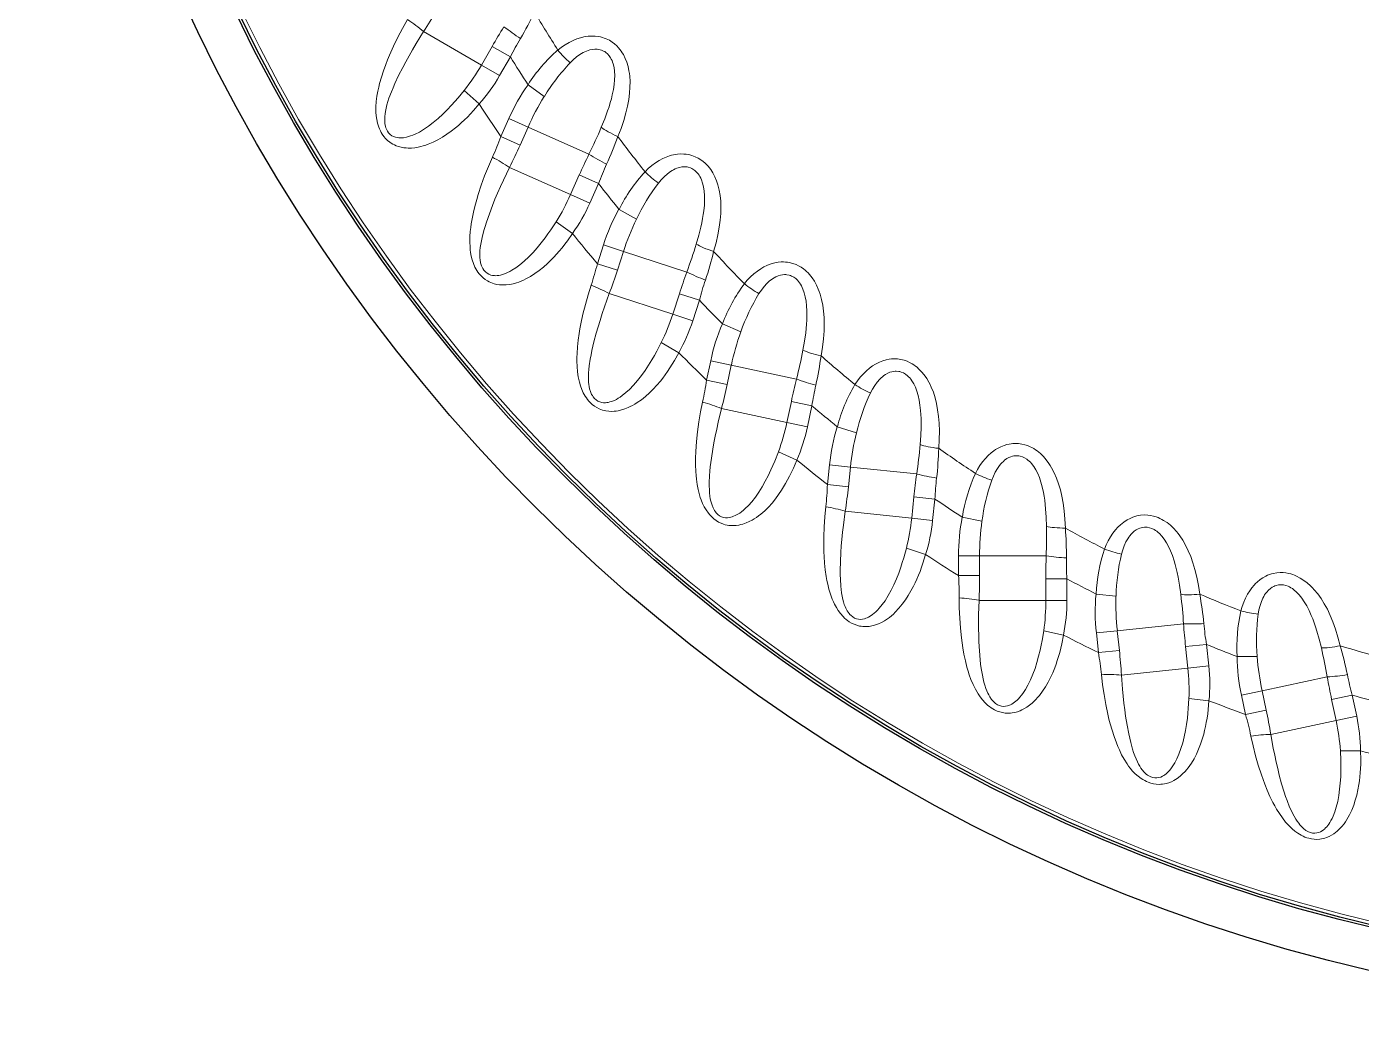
# Model space of a CAD drawing. Extents: x 0 to 297, y 0 to 535.
# Drawn here: x 124.38 to 150.37, y 467.23 to 486.48 of the extents above; entities that cross this region are included whole.
import ezdxf

# ---------------------------------------------------------------- set-up
doc = ezdxf.new("R2010")
doc.units = 0

msp = doc.modelspace()

# ---------------------------------------------------------------- linework, layer by layer
at = {"color": 7, "lineweight": 13, "ltscale": 0.032486}
for p, q in [((132.106, 486.387), (133.232, 485.737)), ((135.721, 481.287), (136.957, 480.885))]:
    msp.add_line(p, q, dxfattribs=at)
at = {"color": 7, "lineweight": 13, "ltscale": 0.010461}
for p, q in [((133.441, 486.1), (133.232, 485.737)), ((133.796, 485.895), (133.587, 485.532)), ((135.137, 483.596), (134.967, 483.213)), ((135.512, 483.429), (135.342, 483.047)), ((137.476, 481.156), (137.347, 480.758)), ((141.654, 477.33), (141.61, 476.913)), ((144.222, 475.732), (144.222, 475.314)), ((144.632, 475.732), (144.632, 475.314)), ((146.943, 474.412), (146.987, 473.996)), ((147.351, 474.455), (147.395, 474.039))]:
    msp.add_line(p, q, dxfattribs=at)
at = {"color": 7, "lineweight": 13, "ltscale": 0.01025}
for p, q in [((133.796, 485.895), (133.441, 486.1)), ((133.587, 485.532), (133.232, 485.737)), ((133.767, 484.696), (134.141, 484.529))]:
    msp.add_line(p, q, dxfattribs=at)
at = {"color": 7, "lineweight": 13, "ltscale": 0.009814}
for p, q in [((133.191, 484.98), (132.899, 485.243)), ((135.006, 482.456), (134.688, 482.687)), ((137.075, 480.136), (136.735, 480.332)), ((139.375, 478.045), (139.016, 478.205)), ((141.881, 476.205), (141.507, 476.327)), ((144.565, 474.638), (144.181, 474.72)), ((147.399, 473.36), (147.009, 473.401))]:
    msp.add_line(p, q, dxfattribs=at)
at = {"color": 7, "lineweight": 13, "ltscale": 0.009748}
for p, q in [((134.14, 485.354), (134.456, 485.126)), ((135.911, 482.927), (136.249, 482.733)), ((137.925, 480.699), (138.282, 480.542)), ((140.162, 478.694), (140.533, 478.574)), ((142.596, 476.933), (142.977, 476.853)), ((145.2, 475.436), (145.588, 475.397)), ((147.947, 474.22), (148.337, 474.221))]:
    msp.add_line(p, q, dxfattribs=at)
at = {"color": 7, "lineweight": 13, "ltscale": 0.009608}
for p, q in [((133.611, 484.345), (133.767, 484.696)), ((135.49, 481.868), (135.608, 482.234)), ((137.617, 479.602), (137.697, 479.978)), ((138.018, 479.517), (138.098, 479.893)), ((139.97, 477.57), (140.01, 477.952)), ((140.378, 477.527), (140.418, 477.91)), ((142.523, 475.796), (142.523, 476.18)), ((142.933, 475.796), (142.933, 476.18)), ((145.654, 474.34), (145.614, 474.723))]:
    msp.add_line(p, q, dxfattribs=at)
at = {"color": 7, "lineweight": 13, "ltscale": 0.009607}
for p, q in [((133.985, 484.178), (134.141, 484.529)), ((135.88, 481.742), (135.998, 482.107)), ((145.247, 474.298), (145.206, 474.68)), ((148.513, 473.178), (148.433, 473.553)), ((148.112, 473.092), (148.032, 473.468))]:
    msp.add_line(p, q, dxfattribs=at)
at = {"color": 7, "lineweight": 13, "ltscale": 0.032425}
for p, q in [((134.141, 484.529), (135.326, 484.002)), ((135.998, 482.107), (137.232, 481.706)), ((140.418, 477.91), (141.708, 477.774)), ((142.933, 476.18), (144.23, 476.18)), ((145.614, 474.723), (146.904, 474.858)), ((148.433, 473.553), (149.702, 473.823))]:
    msp.add_line(p, q, dxfattribs=at)
at = {"color": 7, "lineweight": 13, "ltscale": 0.010249}
for p, q in [((133.611, 484.345), (133.985, 484.178)), ((135.512, 483.429), (135.137, 483.596)), ((135.342, 483.047), (134.967, 483.213)), ((135.608, 482.234), (135.998, 482.107)), ((135.49, 481.868), (135.88, 481.742)), ((137.476, 481.156), (137.087, 481.283)), ((137.347, 480.758), (136.957, 480.885)), ((137.697, 479.978), (138.098, 479.893)), ((137.617, 479.602), (138.018, 479.517)), ((139.668, 479.101), (139.267, 479.187)), ((139.581, 478.692), (139.18, 478.777)), ((140.01, 477.952), (140.418, 477.91)), ((139.97, 477.57), (140.378, 477.527)), ((142.062, 477.287), (141.654, 477.33)), ((142.018, 476.871), (141.61, 476.913)), ((142.523, 476.18), (142.933, 476.18)), ((142.523, 475.796), (142.933, 475.796)), ((144.632, 475.732), (144.222, 475.732)), ((144.632, 475.314), (144.222, 475.314)), ((145.206, 474.68), (145.614, 474.723)), ((145.247, 474.298), (145.654, 474.34)), ((147.351, 474.455), (146.943, 474.412)), ((147.395, 474.039), (146.987, 473.996)), ((148.032, 473.468), (148.433, 473.553)), ((150.189, 473.469), (149.788, 473.384)), ((148.112, 473.092), (148.513, 473.178)), ((150.276, 473.06), (149.875, 472.975))]:
    msp.add_line(p, q, dxfattribs=at)
at = {"color": 7, "lineweight": 13, "ltscale": 0.032487}
for p, q in [((133.78, 483.742), (134.967, 483.213)), ((137.909, 479.047), (139.18, 478.777)), ((140.318, 477.049), (141.61, 476.913)), ((142.923, 475.314), (144.222, 475.314)), ((145.695, 473.86), (146.987, 473.996)), ((148.604, 472.704), (149.875, 472.975))]:
    msp.add_line(p, q, dxfattribs=at)
at = {"color": 7, "lineweight": 13, "ltscale": 0.010462}
for p, q in [((137.087, 481.283), (136.957, 480.885)), ((139.267, 479.187), (139.18, 478.777)), ((139.668, 479.101), (139.581, 478.692)), ((142.062, 477.287), (142.018, 476.871)), ((149.788, 473.384), (149.875, 472.975)), ((150.189, 473.469), (150.276, 473.06))]:
    msp.add_line(p, q, dxfattribs=at)
at = {"color": 7, "lineweight": 13, "ltscale": 0.032426}
msp.add_line((138.098, 479.893), (139.367, 479.623), dxfattribs=at)
at = {"color": 7, "lineweight": 13, "ltscale": 0.009813}
msp.add_line((150.351, 472.385), (149.958, 472.385), dxfattribs=at)
at = {"color": 7, "lineweight": 13}
for points in [[(131.795, 486.622), (131.698, 486.45), (131.607, 486.277), (131.522, 486.102), (131.443, 485.926), (131.406, 485.836), (131.37, 485.746), (131.326, 485.625), (131.286, 485.502), (131.25, 485.376), (131.232, 485.303), (131.215, 485.229), (131.198, 485.129), (131.185, 485.027), (131.178, 484.924), (131.177, 484.871), (131.179, 484.818), (131.184, 484.746), (131.194, 484.674), (131.21, 484.603), (131.233, 484.53), (131.247, 484.493), (131.264, 484.457), (131.281, 484.423), (131.301, 484.391), (131.332, 484.346), (131.367, 484.305), (131.406, 484.267), (131.448, 484.234), (131.477, 484.214), (131.507, 484.196), (131.537, 484.18), (131.569, 484.166), (131.62, 484.148), (131.672, 484.135), (131.724, 484.126), (131.764, 484.122), (131.803, 484.12), (131.87, 484.121), (131.937, 484.128), (132.003, 484.139), (132.05, 484.15), (132.096, 484.162), (132.147, 484.178), (132.197, 484.196), (132.291, 484.236), (132.383, 484.282), (132.472, 484.334), (132.559, 484.39), (132.644, 484.45), (132.726, 484.514), (132.783, 484.562), (132.84, 484.612), (132.9, 484.668), (132.959, 484.725), (133.019, 484.787), (133.078, 484.85), (133.191, 484.98)], [(132.106, 486.387), (131.962, 486.154), (131.891, 486.034), (131.822, 485.914), (131.759, 485.801), (131.699, 485.688), (131.62, 485.532), (131.546, 485.375), (131.512, 485.296), (131.479, 485.217), (131.432, 485.09), (131.411, 485.026), (131.393, 484.963), (131.377, 484.899), (131.363, 484.835), (131.356, 484.786), (131.35, 484.738), (131.348, 484.696), (131.348, 484.656), (131.352, 484.597), (131.363, 484.54), (131.371, 484.512), (131.381, 484.486), (131.401, 484.448), (131.425, 484.414), (131.454, 484.385), (131.487, 484.361), (131.521, 484.343), (131.557, 484.331), (131.595, 484.323), (131.622, 484.32), (131.648, 484.318), (131.681, 484.319), (131.714, 484.322), (131.773, 484.333), (131.813, 484.344), (131.853, 484.356), (131.897, 484.373), (131.941, 484.392), (132.023, 484.433), (132.104, 484.481), (132.201, 484.546), (132.295, 484.618), (132.387, 484.695), (132.478, 484.778), (132.566, 484.864), (132.652, 484.954), (132.715, 485.024), (132.777, 485.096), (132.899, 485.243)], [(134.721, 486.029), (134.79, 486.082), (134.864, 486.133), (134.941, 486.178), (135.018, 486.217), (135.092, 486.247), (135.16, 486.269), (135.224, 486.285), (135.268, 486.293), (135.309, 486.298), (135.383, 486.302), (135.45, 486.3), (135.509, 486.292), (135.551, 486.284), (135.589, 486.274), (135.625, 486.262), (135.66, 486.249), (135.723, 486.218), (135.78, 486.182), (135.825, 486.148), (135.866, 486.11), (135.904, 486.071), (135.929, 486.04), (135.953, 486.009), (135.975, 485.975), (135.996, 485.939), (136.033, 485.867), (136.063, 485.791), (136.087, 485.71), (136.105, 485.625), (136.113, 485.575), (136.12, 485.523), (136.126, 485.416), (136.125, 485.304), (136.117, 485.187), (136.101, 485.065), (136.077, 484.938), (136.046, 484.805), (136.003, 484.658), (135.95, 484.504), (135.888, 484.345)], [(134.958, 485.781), (135.019, 485.839), (135.084, 485.894), (135.15, 485.942), (135.212, 485.979), (135.246, 485.996), (135.277, 486.009), (135.312, 486.022), (135.344, 486.032), (135.396, 486.042), (135.442, 486.047), (135.483, 486.046), (135.519, 486.041), (135.544, 486.035), (135.567, 486.028), (135.61, 486.01), (135.632, 485.998), (135.652, 485.984), (135.688, 485.952), (135.719, 485.917), (135.746, 485.878), (135.761, 485.851), (135.775, 485.822), (135.787, 485.791), (135.798, 485.758), (135.814, 485.69), (135.824, 485.615), (135.828, 485.534), (135.825, 485.448), (135.816, 485.357), (135.801, 485.259), (135.78, 485.154), (135.762, 485.081), (135.741, 485.005), (135.717, 484.926), (135.689, 484.843), (135.633, 484.689), (135.566, 484.525)], [(133.446, 483.944), (133.368, 483.763), (133.295, 483.581), (133.229, 483.398), (133.169, 483.214), (133.141, 483.121), (133.115, 483.028), (133.084, 482.902), (133.057, 482.776), (133.034, 482.648), (133.024, 482.573), (133.015, 482.497), (133.008, 482.396), (133.006, 482.293), (133.01, 482.19), (133.015, 482.138), (133.022, 482.085), (133.034, 482.014), (133.052, 481.944), (133.075, 481.874), (133.105, 481.804), (133.124, 481.769), (133.144, 481.734), (133.165, 481.703), (133.188, 481.673), (133.224, 481.632), (133.263, 481.594), (133.305, 481.561), (133.35, 481.532), (133.381, 481.515), (133.413, 481.5), (133.445, 481.488), (133.478, 481.477), (133.53, 481.465), (133.583, 481.457), (133.636, 481.454), (133.676, 481.454), (133.715, 481.456), (133.782, 481.464), (133.848, 481.478), (133.912, 481.496), (133.958, 481.511), (134.003, 481.528), (134.051, 481.55), (134.099, 481.573), (134.188, 481.622), (134.275, 481.678), (134.358, 481.738), (134.439, 481.803), (134.517, 481.872), (134.592, 481.945), (134.644, 481.998), (134.695, 482.053), (134.749, 482.115), (134.802, 482.179), (134.855, 482.246), (134.907, 482.315), (135.006, 482.456)], [(136.418, 483.659), (136.481, 483.72), (136.549, 483.778), (136.621, 483.831), (136.694, 483.877), (136.764, 483.915), (136.83, 483.944), (136.891, 483.966), (136.934, 483.979), (136.975, 483.988), (137.048, 484), (137.114, 484.005), (137.175, 484.004), (137.216, 484), (137.256, 483.994), (137.293, 483.986), (137.328, 483.976), (137.395, 483.952), (137.455, 483.922), (137.504, 483.893), (137.549, 483.86), (137.59, 483.825), (137.618, 483.797), (137.645, 483.768), (137.671, 483.736), (137.696, 483.704), (137.739, 483.635), (137.777, 483.563), (137.81, 483.485), (137.837, 483.403), (137.85, 483.353), (137.862, 483.303), (137.88, 483.197), (137.891, 483.085), (137.894, 482.968), (137.891, 482.845), (137.881, 482.716), (137.863, 482.581), (137.836, 482.43), (137.8, 482.272), (137.754, 482.106)], [(133.78, 483.742), (133.661, 483.496), (133.603, 483.369), (133.547, 483.242), (133.496, 483.123), (133.448, 483.004), (133.386, 482.841), (133.329, 482.677), (133.303, 482.595), (133.279, 482.513), (133.245, 482.382), (133.231, 482.316), (133.219, 482.251), (133.21, 482.186), (133.204, 482.121), (133.201, 482.072), (133.201, 482.023), (133.203, 481.982), (133.207, 481.941), (133.217, 481.883), (133.234, 481.827), (133.245, 481.801), (133.258, 481.776), (133.281, 481.74), (133.309, 481.709), (133.341, 481.683), (133.376, 481.662), (133.412, 481.648), (133.449, 481.64), (133.488, 481.636), (133.514, 481.635), (133.541, 481.637), (133.573, 481.641), (133.605, 481.648), (133.664, 481.665), (133.702, 481.679), (133.741, 481.696), (133.783, 481.717), (133.824, 481.74), (133.902, 481.79), (133.977, 481.846), (134.066, 481.921), (134.153, 482.002), (134.237, 482.089), (134.318, 482.18), (134.396, 482.276), (134.472, 482.374), (134.528, 482.45), (134.583, 482.528), (134.688, 482.687)], [(136.68, 483.437), (136.734, 483.502), (136.793, 483.563), (136.854, 483.617), (136.911, 483.661), (136.943, 483.681), (136.973, 483.698), (137.007, 483.714), (137.037, 483.727), (137.088, 483.743), (137.134, 483.752), (137.174, 483.756), (137.211, 483.755), (137.236, 483.752), (137.26, 483.747), (137.304, 483.733), (137.327, 483.723), (137.348, 483.712), (137.388, 483.684), (137.423, 483.652), (137.453, 483.616), (137.471, 483.591), (137.488, 483.564), (137.503, 483.534), (137.517, 483.503), (137.54, 483.436), (137.558, 483.363), (137.57, 483.283), (137.577, 483.197), (137.578, 483.105), (137.573, 483.006), (137.562, 482.9), (137.552, 482.826), (137.539, 482.748), (137.523, 482.666), (137.505, 482.581), (137.465, 482.422), (137.416, 482.252)], [(138.353, 481.48), (138.409, 481.547), (138.471, 481.611), (138.537, 481.672), (138.605, 481.726), (138.671, 481.77), (138.733, 481.806), (138.792, 481.835), (138.833, 481.852), (138.873, 481.866), (138.944, 481.885), (139.01, 481.897), (139.07, 481.902), (139.112, 481.902), (139.151, 481.9), (139.189, 481.896), (139.226, 481.89), (139.294, 481.873), (139.358, 481.85), (139.409, 481.826), (139.457, 481.798), (139.502, 481.767), (139.533, 481.742), (139.562, 481.716), (139.592, 481.688), (139.619, 481.658), (139.67, 481.594), (139.715, 481.526), (139.756, 481.452), (139.791, 481.373), (139.81, 481.326), (139.827, 481.276), (139.855, 481.173), (139.878, 481.063), (139.894, 480.947), (139.904, 480.824), (139.907, 480.694), (139.903, 480.559), (139.892, 480.405), (139.873, 480.244), (139.845, 480.075)], [(138.637, 481.287), (138.684, 481.356), (138.736, 481.424), (138.791, 481.484), (138.844, 481.533), (138.873, 481.556), (138.901, 481.576), (138.933, 481.596), (138.962, 481.612), (139.011, 481.634), (139.055, 481.647), (139.095, 481.655), (139.132, 481.658), (139.157, 481.658), (139.181, 481.655), (139.227, 481.646), (139.251, 481.639), (139.273, 481.629), (139.315, 481.606), (139.353, 481.578), (139.387, 481.546), (139.408, 481.522), (139.427, 481.497), (139.446, 481.469), (139.463, 481.439), (139.493, 481.375), (139.518, 481.304), (139.539, 481.226), (139.554, 481.142), (139.565, 481.05), (139.57, 480.951), (139.571, 480.844), (139.568, 480.769), (139.564, 480.691), (139.557, 480.608), (139.547, 480.521), (139.524, 480.359), (139.493, 480.184)], [(135.368, 481.452), (135.309, 481.264), (135.256, 481.075), (135.209, 480.887), (135.168, 480.697), (135.151, 480.602), (135.135, 480.507), (135.117, 480.379), (135.103, 480.25), (135.094, 480.12), (135.091, 480.044), (135.091, 479.969), (135.094, 479.867), (135.103, 479.765), (135.117, 479.663), (135.128, 479.611), (135.14, 479.559), (135.16, 479.49), (135.185, 479.422), (135.215, 479.355), (135.253, 479.288), (135.275, 479.255), (135.298, 479.223), (135.323, 479.194), (135.348, 479.167), (135.389, 479.129), (135.432, 479.096), (135.477, 479.067), (135.525, 479.043), (135.557, 479.03), (135.59, 479.019), (135.624, 479.01), (135.657, 479.003), (135.711, 478.996), (135.765, 478.994), (135.818, 478.996), (135.857, 479), (135.896, 479.006), (135.961, 479.021), (136.025, 479.042), (136.088, 479.066), (136.131, 479.086), (136.174, 479.108), (136.22, 479.135), (136.265, 479.163), (136.349, 479.221), (136.429, 479.285), (136.506, 479.354), (136.579, 479.427), (136.65, 479.504), (136.717, 479.584), (136.763, 479.643), (136.808, 479.703), (136.855, 479.77), (136.901, 479.839), (136.947, 479.912), (136.991, 479.986), (137.075, 480.136)], [(135.721, 481.287), (135.628, 481.029), (135.584, 480.897), (135.541, 480.765), (135.504, 480.641), (135.468, 480.518), (135.423, 480.349), (135.384, 480.18), (135.367, 480.096), (135.351, 480.012), (135.332, 479.878), (135.324, 479.811), (135.319, 479.745), (135.317, 479.679), (135.317, 479.614), (135.32, 479.565), (135.325, 479.516), (135.331, 479.475), (135.339, 479.435), (135.356, 479.379), (135.378, 479.325), (135.392, 479.3), (135.407, 479.276), (135.434, 479.243), (135.465, 479.215), (135.5, 479.193), (135.537, 479.176), (135.574, 479.166), (135.612, 479.161), (135.651, 479.161), (135.677, 479.164), (135.703, 479.168), (135.735, 479.176), (135.766, 479.185), (135.823, 479.208), (135.86, 479.227), (135.896, 479.248), (135.935, 479.273), (135.974, 479.3), (136.046, 479.358), (136.115, 479.422), (136.196, 479.506), (136.274, 479.595), (136.348, 479.69), (136.419, 479.79), (136.487, 479.893), (136.553, 479.999), (136.6, 480.08), (136.646, 480.163), (136.735, 480.332)], [(140.506, 479.515), (140.555, 479.587), (140.61, 479.658), (140.669, 479.725), (140.73, 479.785), (140.791, 479.837), (140.85, 479.879), (140.905, 479.914), (140.944, 479.935), (140.982, 479.953), (141.051, 479.98), (141.115, 479.998), (141.174, 480.009), (141.216, 480.014), (141.256, 480.016), (141.294, 480.016), (141.331, 480.014), (141.4, 480.004), (141.466, 479.988), (141.52, 479.969), (141.57, 479.947), (141.618, 479.92), (141.651, 479.899), (141.684, 479.876), (141.716, 479.851), (141.746, 479.824), (141.803, 479.766), (141.856, 479.703), (141.904, 479.634), (141.947, 479.559), (141.971, 479.514), (141.992, 479.466), (142.032, 479.367), (142.066, 479.26), (142.094, 479.146), (142.116, 479.024), (142.133, 478.896), (142.144, 478.761), (142.149, 478.607), (142.146, 478.445), (142.136, 478.274)], [(140.808, 479.352), (140.848, 479.427), (140.893, 479.499), (140.941, 479.565), (140.988, 479.619), (141.015, 479.645), (141.041, 479.668), (141.07, 479.691), (141.098, 479.71), (141.144, 479.737), (141.187, 479.755), (141.225, 479.766), (141.261, 479.773), (141.287, 479.776), (141.311, 479.776), (141.357, 479.772), (141.382, 479.767), (141.405, 479.76), (141.449, 479.741), (141.49, 479.717), (141.527, 479.688), (141.55, 479.667), (141.572, 479.644), (141.593, 479.618), (141.614, 479.59), (141.65, 479.53), (141.683, 479.462), (141.711, 479.386), (141.735, 479.304), (141.755, 479.214), (141.771, 479.116), (141.783, 479.01), (141.789, 478.935), (141.792, 478.857), (141.794, 478.773), (141.793, 478.686), (141.787, 478.522), (141.775, 478.346)], [(137.54, 479.175), (137.501, 478.982), (137.468, 478.789), (137.441, 478.596), (137.42, 478.404), (137.413, 478.307), (137.407, 478.211), (137.402, 478.081), (137.402, 477.952), (137.406, 477.822), (137.412, 477.746), (137.419, 477.671), (137.433, 477.57), (137.452, 477.47), (137.478, 477.37), (137.493, 477.319), (137.511, 477.269), (137.538, 477.202), (137.57, 477.137), (137.607, 477.074), (137.652, 477.011), (137.677, 476.981), (137.704, 476.951), (137.731, 476.925), (137.759, 476.9), (137.803, 476.867), (137.849, 476.839), (137.898, 476.815), (137.947, 476.796), (137.981, 476.786), (138.015, 476.779), (138.049, 476.773), (138.084, 476.77), (138.138, 476.768), (138.191, 476.772), (138.244, 476.779), (138.283, 476.788), (138.32, 476.798), (138.384, 476.82), (138.445, 476.847), (138.505, 476.878), (138.546, 476.902), (138.587, 476.929), (138.63, 476.959), (138.671, 476.992), (138.749, 477.059), (138.822, 477.131), (138.891, 477.208), (138.956, 477.288), (139.018, 477.372), (139.077, 477.458), (139.116, 477.521), (139.155, 477.586), (139.195, 477.658), (139.233, 477.731), (139.271, 477.808), (139.307, 477.886), (139.375, 478.045)], [(137.909, 479.047), (137.843, 478.782), (137.813, 478.645), (137.784, 478.509), (137.76, 478.383), (137.737, 478.257), (137.71, 478.084), (137.689, 477.912), (137.68, 477.826), (137.674, 477.741), (137.668, 477.606), (137.668, 477.539), (137.67, 477.472), (137.674, 477.407), (137.682, 477.342), (137.689, 477.293), (137.699, 477.245), (137.71, 477.205), (137.722, 477.167), (137.745, 477.112), (137.773, 477.061), (137.789, 477.037), (137.806, 477.016), (137.837, 476.985), (137.87, 476.961), (137.907, 476.942), (137.945, 476.929), (137.983, 476.923), (138.022, 476.922), (138.06, 476.926), (138.086, 476.932), (138.112, 476.939), (138.143, 476.95), (138.173, 476.963), (138.226, 476.991), (138.261, 477.014), (138.295, 477.038), (138.332, 477.067), (138.367, 477.099), (138.433, 477.163), (138.495, 477.234), (138.567, 477.326), (138.635, 477.423), (138.699, 477.526), (138.759, 477.632), (138.816, 477.741), (138.87, 477.854), (138.909, 477.939), (138.946, 478.027), (139.016, 478.205)], [(142.852, 477.786), (142.893, 477.862), (142.94, 477.939), (142.992, 478.012), (143.047, 478.078), (143.102, 478.135), (143.156, 478.184), (143.207, 478.224), (143.244, 478.249), (143.28, 478.271), (143.346, 478.305), (143.408, 478.33), (143.465, 478.347), (143.506, 478.356), (143.545, 478.363), (143.583, 478.367), (143.62, 478.368), (143.69, 478.366), (143.758, 478.357), (143.813, 478.343), (143.865, 478.326), (143.916, 478.305), (143.951, 478.288), (143.986, 478.268), (144.02, 478.246), (144.054, 478.223), (144.116, 478.171), (144.175, 478.114), (144.23, 478.05), (144.281, 477.98), (144.309, 477.937), (144.335, 477.893), (144.385, 477.798), (144.43, 477.695), (144.47, 477.584), (144.505, 477.466), (144.535, 477.34), (144.56, 477.207), (144.581, 477.054), (144.595, 476.893), (144.603, 476.722)], [(143.17, 477.656), (143.201, 477.733), (143.238, 477.81), (143.279, 477.881), (143.321, 477.939), (143.345, 477.969), (143.368, 477.994), (143.395, 478.02), (143.42, 478.042), (143.464, 478.073), (143.504, 478.095), (143.541, 478.111), (143.576, 478.121), (143.602, 478.126), (143.626, 478.129), (143.672, 478.13), (143.697, 478.127), (143.721, 478.123), (143.767, 478.109), (143.81, 478.09), (143.85, 478.065), (143.875, 478.046), (143.899, 478.025), (143.923, 478.002), (143.946, 477.976), (143.988, 477.92), (144.028, 477.856), (144.064, 477.784), (144.097, 477.704), (144.126, 477.617), (144.152, 477.521), (144.175, 477.417), (144.188, 477.343), (144.2, 477.266), (144.21, 477.183), (144.219, 477.096), (144.23, 476.932), (144.236, 476.755)], [(139.938, 477.138), (139.919, 476.941), (139.907, 476.746), (139.9, 476.552), (139.9, 476.358), (139.902, 476.261), (139.906, 476.165), (139.915, 476.036), (139.928, 475.907), (139.947, 475.778), (139.96, 475.703), (139.975, 475.629), (140, 475.53), (140.029, 475.432), (140.065, 475.336), (140.086, 475.287), (140.108, 475.239), (140.143, 475.175), (140.181, 475.114), (140.225, 475.055), (140.275, 474.997), (140.303, 474.97), (140.333, 474.943), (140.363, 474.92), (140.394, 474.898), (140.441, 474.87), (140.49, 474.847), (140.54, 474.828), (140.592, 474.814), (140.626, 474.808), (140.661, 474.804), (140.696, 474.802), (140.73, 474.802), (140.784, 474.806), (140.837, 474.815), (140.888, 474.828), (140.926, 474.841), (140.963, 474.855), (141.023, 474.883), (141.082, 474.917), (141.138, 474.954), (141.176, 474.982), (141.214, 475.013), (141.253, 475.048), (141.291, 475.085), (141.361, 475.159), (141.426, 475.239), (141.487, 475.322), (141.544, 475.409), (141.596, 475.499), (141.646, 475.591), (141.679, 475.658), (141.71, 475.726), (141.742, 475.802), (141.773, 475.878), (141.803, 475.959), (141.83, 476.041), (141.881, 476.205)], [(140.318, 477.049), (140.281, 476.778), (140.264, 476.639), (140.25, 476.501), (140.239, 476.373), (140.23, 476.245), (140.221, 476.07), (140.218, 475.897), (140.218, 475.811), (140.221, 475.726), (140.229, 475.59), (140.236, 475.524), (140.245, 475.458), (140.256, 475.393), (140.27, 475.329), (140.283, 475.282), (140.298, 475.235), (140.313, 475.197), (140.329, 475.159), (140.357, 475.107), (140.39, 475.059), (140.409, 475.038), (140.429, 475.018), (140.462, 474.991), (140.498, 474.97), (140.536, 474.955), (140.576, 474.946), (140.614, 474.944), (140.653, 474.947), (140.691, 474.956), (140.716, 474.964), (140.741, 474.973), (140.77, 474.987), (140.799, 475.003), (140.849, 475.038), (140.881, 475.063), (140.913, 475.091), (140.946, 475.124), (140.978, 475.159), (141.036, 475.23), (141.091, 475.307), (141.153, 475.406), (141.21, 475.51), (141.263, 475.618), (141.312, 475.73), (141.357, 475.845), (141.399, 475.962), (141.428, 476.052), (141.456, 476.143), (141.507, 476.327)], [(145.366, 476.311), (145.399, 476.392), (145.438, 476.473), (145.482, 476.551), (145.529, 476.622), (145.578, 476.685), (145.627, 476.739), (145.674, 476.784), (145.708, 476.813), (145.741, 476.838), (145.803, 476.879), (145.862, 476.91), (145.917, 476.934), (145.957, 476.947), (145.995, 476.958), (146.033, 476.965), (146.069, 476.971), (146.139, 476.976), (146.207, 476.974), (146.263, 476.966), (146.317, 476.955), (146.37, 476.939), (146.407, 476.925), (146.443, 476.909), (146.48, 476.891), (146.515, 476.871), (146.583, 476.827), (146.647, 476.776), (146.709, 476.718), (146.767, 476.654), (146.799, 476.614), (146.83, 476.573), (146.89, 476.483), (146.945, 476.386), (146.996, 476.28), (147.043, 476.166), (147.086, 476.044), (147.125, 475.914), (147.162, 475.765), (147.193, 475.605), (147.219, 475.436)], [(145.696, 476.215), (145.719, 476.296), (145.748, 476.376), (145.781, 476.45), (145.816, 476.513), (145.837, 476.545), (145.857, 476.572), (145.881, 476.601), (145.904, 476.625), (145.944, 476.661), (145.982, 476.687), (146.018, 476.707), (146.051, 476.721), (146.076, 476.728), (146.1, 476.734), (146.145, 476.739), (146.17, 476.739), (146.195, 476.737), (146.242, 476.729), (146.287, 476.714), (146.329, 476.693), (146.356, 476.677), (146.382, 476.659), (146.408, 476.638), (146.434, 476.615), (146.482, 476.564), (146.528, 476.504), (146.572, 476.436), (146.613, 476.36), (146.651, 476.277), (146.687, 476.184), (146.72, 476.083), (146.741, 476.011), (146.761, 475.935), (146.78, 475.853), (146.798, 475.768), (146.826, 475.607), (146.85, 475.431)], [(148.021, 475.107), (148.045, 475.191), (148.075, 475.276), (148.111, 475.358), (148.15, 475.434), (148.192, 475.502), (148.235, 475.56), (148.277, 475.61), (148.308, 475.642), (148.338, 475.671), (148.396, 475.718), (148.451, 475.755), (148.504, 475.784), (148.542, 475.802), (148.579, 475.816), (148.615, 475.828), (148.651, 475.837), (148.72, 475.849), (148.788, 475.854), (148.844, 475.853), (148.899, 475.847), (148.953, 475.837), (148.991, 475.827), (149.029, 475.815), (149.067, 475.801), (149.105, 475.785), (149.177, 475.747), (149.246, 475.703), (149.313, 475.652), (149.378, 475.595), (149.414, 475.559), (149.449, 475.521), (149.518, 475.438), (149.583, 475.347), (149.645, 475.247), (149.704, 475.139), (149.759, 475.022), (149.811, 474.896), (149.864, 474.752), (149.911, 474.597), (149.954, 474.431)], [(148.359, 475.046), (148.373, 475.129), (148.393, 475.212), (148.419, 475.289), (148.447, 475.355), (148.465, 475.389), (148.482, 475.418), (148.503, 475.449), (148.523, 475.476), (148.559, 475.515), (148.594, 475.546), (148.627, 475.569), (148.659, 475.586), (148.683, 475.597), (148.706, 475.605), (148.751, 475.615), (148.776, 475.617), (148.8, 475.618), (148.848, 475.614), (148.894, 475.604), (148.939, 475.588), (148.967, 475.575), (148.995, 475.56), (149.023, 475.542), (149.051, 475.521), (149.104, 475.475), (149.156, 475.421), (149.207, 475.357), (149.255, 475.287), (149.302, 475.207), (149.347, 475.119), (149.391, 475.022), (149.42, 474.953), (149.447, 474.879), (149.475, 474.8), (149.501, 474.717), (149.546, 474.559), (149.589, 474.387)], [(142.536, 475.362), (142.538, 475.165), (142.546, 474.969), (142.559, 474.775), (142.579, 474.583), (142.592, 474.487), (142.606, 474.391), (142.628, 474.264), (142.655, 474.137), (142.686, 474.011), (142.707, 473.938), (142.73, 473.866), (142.765, 473.77), (142.805, 473.676), (142.85, 473.583), (142.876, 473.537), (142.904, 473.491), (142.944, 473.432), (142.989, 473.375), (143.038, 473.321), (143.095, 473.269), (143.126, 473.244), (143.158, 473.221), (143.19, 473.201), (143.223, 473.182), (143.273, 473.159), (143.324, 473.141), (143.376, 473.128), (143.429, 473.12), (143.464, 473.117), (143.499, 473.117), (143.533, 473.118), (143.568, 473.122), (143.621, 473.132), (143.672, 473.146), (143.722, 473.165), (143.758, 473.181), (143.793, 473.199), (143.851, 473.234), (143.905, 473.273), (143.957, 473.315), (143.993, 473.348), (144.027, 473.382), (144.062, 473.421), (144.096, 473.462), (144.158, 473.543), (144.214, 473.629), (144.266, 473.719), (144.313, 473.811), (144.357, 473.905), (144.396, 474.002), (144.421, 474.072), (144.445, 474.143), (144.47, 474.222), (144.492, 474.301), (144.513, 474.385), (144.533, 474.469), (144.565, 474.638)], [(142.923, 475.314), (142.914, 475.04), (142.912, 474.9), (142.913, 474.762), (142.915, 474.633), (142.92, 474.505), (142.929, 474.33), (142.944, 474.157), (142.953, 474.072), (142.965, 473.987), (142.987, 473.854), (143.001, 473.788), (143.017, 473.724), (143.035, 473.66), (143.055, 473.598), (143.073, 473.552), (143.093, 473.508), (143.111, 473.471), (143.132, 473.435), (143.165, 473.386), (143.203, 473.342), (143.223, 473.323), (143.245, 473.305), (143.281, 473.282), (143.319, 473.265), (143.359, 473.254), (143.399, 473.249), (143.438, 473.251), (143.475, 473.258), (143.512, 473.271), (143.537, 473.281), (143.56, 473.294), (143.588, 473.311), (143.615, 473.33), (143.661, 473.369), (143.691, 473.398), (143.719, 473.429), (143.749, 473.465), (143.777, 473.503), (143.828, 473.58), (143.874, 473.662), (143.925, 473.767), (143.971, 473.876), (144.012, 473.99), (144.049, 474.106), (144.082, 474.225), (144.111, 474.346), (144.131, 474.438), (144.15, 474.531), (144.181, 474.72)], [(145.305, 473.868), (145.328, 473.672), (145.356, 473.478), (145.39, 473.286), (145.429, 473.097), (145.452, 473.003), (145.476, 472.909), (145.512, 472.785), (145.551, 472.662), (145.596, 472.539), (145.624, 472.469), (145.655, 472.4), (145.699, 472.308), (145.749, 472.219), (145.804, 472.131), (145.834, 472.088), (145.867, 472.046), (145.913, 471.991), (145.964, 471.939), (146.018, 471.89), (146.08, 471.844), (146.113, 471.823), (146.148, 471.803), (146.182, 471.787), (146.216, 471.772), (146.268, 471.754), (146.321, 471.741), (146.374, 471.734), (146.428, 471.731), (146.463, 471.732), (146.497, 471.735), (146.532, 471.741), (146.565, 471.748), (146.617, 471.763), (146.667, 471.783), (146.715, 471.807), (146.749, 471.826), (146.782, 471.848), (146.835, 471.888), (146.886, 471.933), (146.933, 471.981), (146.964, 472.017), (146.995, 472.055), (147.026, 472.097), (147.056, 472.141), (147.108, 472.229), (147.155, 472.32), (147.198, 472.414), (147.235, 472.511), (147.268, 472.609), (147.297, 472.71), (147.315, 472.782), (147.332, 472.855), (147.347, 472.936), (147.361, 473.017), (147.374, 473.103), (147.384, 473.188), (147.399, 473.36)], [(145.695, 473.86), (145.715, 473.587), (145.728, 473.448), (145.743, 473.31), (145.759, 473.182), (145.776, 473.056), (145.804, 472.883), (145.837, 472.712), (145.855, 472.628), (145.875, 472.545), (145.912, 472.415), (145.932, 472.351), (145.955, 472.288), (145.979, 472.227), (146.006, 472.168), (146.029, 472.124), (146.053, 472.082), (146.075, 472.047), (146.099, 472.014), (146.137, 471.969), (146.179, 471.929), (146.202, 471.912), (146.226, 471.896), (146.264, 471.877), (146.303, 471.864), (146.344, 471.857), (146.385, 471.857), (146.423, 471.863), (146.459, 471.874), (146.495, 471.89), (146.518, 471.903), (146.54, 471.918), (146.566, 471.937), (146.591, 471.959), (146.633, 472.003), (146.659, 472.035), (146.684, 472.069), (146.709, 472.108), (146.734, 472.149), (146.776, 472.231), (146.813, 472.317), (146.853, 472.426), (146.887, 472.54), (146.917, 472.657), (146.941, 472.777), (146.962, 472.898), (146.978, 473.022), (146.988, 473.116), (146.997, 473.21), (147.009, 473.401)], [(148.215, 472.671), (148.258, 472.479), (148.306, 472.289), (148.36, 472.102), (148.419, 471.918), (148.452, 471.826), (148.486, 471.736), (148.534, 471.616), (148.586, 471.497), (148.643, 471.38), (148.679, 471.314), (148.717, 471.248), (148.77, 471.161), (148.829, 471.077), (148.892, 470.996), (148.927, 470.956), (148.964, 470.918), (149.016, 470.868), (149.072, 470.821), (149.131, 470.779), (149.197, 470.74), (149.232, 470.722), (149.269, 470.706), (149.304, 470.693), (149.341, 470.682), (149.394, 470.67), (149.448, 470.663), (149.502, 470.66), (149.555, 470.663), (149.59, 470.668), (149.624, 470.675), (149.658, 470.684), (149.69, 470.695), (149.74, 470.715), (149.788, 470.74), (149.833, 470.769), (149.865, 470.792), (149.895, 470.817), (149.944, 470.863), (149.989, 470.912), (150.031, 470.965), (150.059, 471.004), (150.085, 471.044), (150.112, 471.09), (150.137, 471.137), (150.18, 471.229), (150.217, 471.325), (150.249, 471.423), (150.276, 471.523), (150.299, 471.625), (150.317, 471.727), (150.328, 471.802), (150.336, 471.876), (150.344, 471.958), (150.349, 472.04), (150.353, 472.126), (150.354, 472.213), (150.351, 472.385)], [(148.604, 472.704), (148.652, 472.435), (148.68, 472.298), (148.709, 472.162), (148.738, 472.037), (148.769, 471.913), (148.814, 471.744), (148.865, 471.578), (148.892, 471.496), (148.92, 471.416), (148.97, 471.289), (148.998, 471.228), (149.026, 471.168), (149.057, 471.11), (149.09, 471.054), (149.117, 471.013), (149.146, 470.973), (149.171, 470.941), (149.199, 470.91), (149.241, 470.869), (149.287, 470.834), (149.312, 470.819), (149.337, 470.807), (149.377, 470.791), (149.418, 470.782), (149.459, 470.78), (149.499, 470.784), (149.536, 470.794), (149.572, 470.809), (149.605, 470.828), (149.627, 470.844), (149.647, 470.861), (149.671, 470.883), (149.693, 470.907), (149.73, 470.955), (149.753, 470.99), (149.774, 471.026), (149.796, 471.067), (149.816, 471.111), (149.849, 471.197), (149.877, 471.286), (149.906, 471.399), (149.928, 471.516), (149.944, 471.635), (149.956, 471.757), (149.964, 471.88), (149.968, 472.005), (149.968, 472.099), (149.966, 472.194), (149.958, 472.385)]]:
    msp.add_lwpolyline(points, dxfattribs=at)
at = {"color": 7, "lineweight": 30}
for radius in [33.8, 32.975, 32.925]:
    msp.add_circle((158.177, 501.034), radius, dxfattribs=at)
at = {"color": 7, "lineweight": 13}
msp.add_circle((158.177, 501.034), 32.857, dxfattribs=at)
for centre, radius, start, end in [((122.278, 492.616), 11.636, 327.6351, 330.0078), ((127.925, 489.808), 7.032, 329.6321, 334.37), ((158.177, 501.034), 27.845, 210.8241, 212.6076), ((130.087, 484.028), 3.105, 49.441, 56.6382), ((145.078, 479.381), 13.438, 148.0912, 149.9999), ((136.119, 489.571), 3.94, 231.5932, 237.3455), ((140.178, 482.629), 7.17, 149.634, 152.9004), ((136.816, 483.646), 3.174, 131.3212, 147.4463), ((136.216, 487.217), 1.909, 218.4884, 228.8102), ((129.706, 487.747), 4.058, 321.8927, 330.3097), ((158.177, 501.034), 28.699, 211.8384, 213.1174), ((137.886, 483.023), 4.022, 136.7087, 148.4902), ((130.73, 487.161), 3.288, 318.4556, 330.3125), ((137.174, 483.204), 3.719, 144.672, 156.3495), ((158.177, 501.034), 29.699, 212.7211, 214.1905), ((138.485, 482.625), 4.743, 148.1694, 156.3245), ((125.264, 488.934), 11.206, 333.8878, 336.831), ((128.084, 486.371), 5.886, 335.6403, 339.8616), ((123.354, 488.909), 11.636, 333.6351, 336.0078), ((129.264, 486.707), 7.032, 335.6321, 340.37), ((158.177, 501.034), 27.845, 216.8242, 218.6076), ((132.019, 481.185), 3.105, 55.441, 62.6382), ((147.413, 478.13), 13.438, 154.0912, 155.9999), ((137.438, 487.328), 3.94, 237.5932, 243.3455), ((142.201, 480.848), 7.17, 155.634, 158.9004), ((138.751, 481.508), 3.174, 137.3212, 153.4463), ((137.78, 484.997), 1.909, 224.4884, 234.8102), ((158.177, 501.034), 28.699, 217.8385, 219.1174), ((139.879, 481.001), 4.022, 142.7087, 154.4902), ((131.251, 484.844), 4.058, 327.8927, 336.3097), ((132.33, 484.368), 3.288, 324.4555, 336.3125), ((139.152, 481.106), 3.719, 150.6717, 162.3498), ((140.517, 480.667), 4.742, 154.1691, 162.3248), ((158.177, 501.034), 29.699, 218.721, 220.1905), ((126.709, 485.56), 11.206, 339.8878, 342.831), ((130.92, 483.764), 7.032, 341.6321, 346.37), ((158.177, 501.034), 27.845, 222.8241, 224.6076), ((129.782, 483.306), 5.886, 341.6403, 345.8616), ((124.812, 485.336), 11.636, 339.6351, 342.0078), ((149.867, 477.13), 13.438, 160.0912, 161.9999), ((138.984, 485.235), 3.94, 243.5932, 249.3455), ((134.237, 478.559), 3.105, 61.441, 68.6382), ((144.398, 479.289), 7.17, 161.634, 164.9004), ((140.898, 479.584), 3.174, 143.3212, 159.4463), ((139.568, 482.953), 1.909, 230.4884, 240.8102), ((158.177, 501.034), 28.699, 223.8384, 225.1174), ((142.075, 479.198), 4.023, 148.7194, 160.4976), ((133.09, 482.118), 4.058, 333.8927, 342.3097), ((134.214, 481.757), 3.288, 330.4556, 342.3125), ((141.34, 479.227), 3.719, 156.6718, 168.3498), ((142.743, 478.933), 4.742, 160.1692, 168.3247), ((158.177, 501.034), 29.699, 224.7211, 226.1905), ((128.499, 482.355), 11.206, 345.8878, 348.831), ((132.875, 481.009), 7.032, 347.6321, 352.37), ((158.177, 501.034), 27.845, 228.8242, 230.6076), ((131.79, 480.435), 5.886, 347.6403, 351.8616), ((126.635, 481.935), 11.637, 345.6352, 348.0076), ((152.411, 476.393), 13.438, 166.0912, 167.9999), ((140.741, 483.315), 3.94, 249.5932, 255.3455), ((146.747, 477.967), 7.17, 167.634, 170.9004), ((143.235, 477.896), 3.174, 149.3212, 165.4463), ((141.56, 481.107), 1.909, 236.4884, 246.8102), ((144.446, 477.635), 4.023, 154.7194, 166.4976), ((136.717, 476.18), 3.105, 67.441, 74.6382), ((158.177, 501.034), 28.699, 229.8385, 231.1174), ((135.205, 479.6), 4.058, 339.8928, 348.3097), ((136.36, 479.358), 3.288, 336.4556, 348.3125), ((143.712, 477.586), 3.719, 162.672, 174.3495), ((145.138, 477.44), 4.743, 166.1694, 174.3244), ((130.614, 479.355), 11.206, 351.8878, 354.831), ((135.107, 478.474), 7.032, 353.6321, 358.37), ((158.177, 501.034), 27.845, 234.8241, 236.6076), ((158.177, 501.034), 29.699, 230.721, 232.1905), ((155.018, 475.925), 13.438, 172.0912, 173.9999), ((142.688, 481.59), 3.94, 255.5932, 261.3455), ((149.221, 476.899), 7.17, 173.6341, 176.9004), ((145.736, 476.461), 3.174, 155.3212, 171.4463), ((143.734, 479.479), 1.909, 242.4884, 252.8102), ((134.088, 477.79), 5.886, 353.6403, 357.8616), ((128.804, 478.742), 11.637, 351.6352, 354.0076), ((146.967, 476.327), 4.023, 160.7194, 172.4976), ((158.177, 501.034), 28.699, 235.8384, 237.1174), ((139.433, 474.073), 3.105, 73.441, 80.6382), ((137.571, 477.316), 4.059, 345.8928, 354.3097), ((146.242, 476.203), 3.719, 168.6719, 180.3497), ((138.746, 477.196), 3.288, 342.4557, 354.3125), ((147.675, 476.207), 4.742, 172.1693, 180.3246), ((133.031, 476.593), 11.206, 357.8878, 0.831), ((137.591, 476.186), 7.032, 359.6321, 4.37), ((158.177, 501.034), 27.845, 240.8242, 242.6076), ((158.177, 501.034), 29.699, 236.7211, 238.1905), ((157.66, 475.732), 13.438, 178.0912, 179.9999), ((144.806, 480.077), 3.94, 261.5932, 267.3455), ((151.793, 476.095), 7.17, 179.634, 182.9004), ((148.372, 475.295), 3.174, 161.3212, 177.4463), ((146.066, 478.088), 1.909, 248.4884, 258.8102), ((149.61, 475.291), 4.022, 166.7087, 178.4902), ((136.65, 475.399), 5.886, 359.6403, 3.8616), ((131.297, 475.794), 11.636, 357.6351, 0.0078), ((158.177, 501.034), 28.699, 241.8385, 243.1174), ((142.354, 472.262), 3.105, 79.441, 86.6382), ((148.903, 475.091), 3.719, 174.6719, 186.3497), ((150.328, 475.245), 4.742, 178.1693, 186.3246), ((135.724, 474.098), 11.206, 3.8878, 6.831), ((140.302, 474.17), 7.032, 5.6321, 10.37), ((158.177, 501.034), 27.845, 246.8242, 248.6076), ((140.164, 475.292), 4.058, 351.8926, 0.3101), ((141.344, 475.296), 3.288, 348.455, 0.3133), ((151.117, 474.411), 3.174, 167.3212, 183.4463), ((148.531, 476.948), 1.909, 254.4884, 264.8102), ((147.07, 478.794), 3.94, 267.5932, 273.3455), ((160.308, 475.817), 13.438, 184.0912, 185.9999), ((154.434, 475.564), 7.17, 185.6341, 188.9004), ((152.349, 474.537), 4.023, 172.7194, 184.4976), ((158.177, 501.034), 29.699, 242.721, 244.1905), ((139.447, 473.289), 5.886, 5.6403, 9.8616), ((134.082, 473.122), 11.636, 3.6351, 6.0078), ((158.177, 501.034), 28.699, 247.8385, 249.1174), ((138.662, 471.899), 11.206, 9.8878, 12.831), ((143.207, 472.449), 7.032, 11.6321, 16.37), ((158.177, 501.034), 27.845, 252.8242, 254.6076), ((144.127, 473.677), 3.288, 354.4552, 6.3131), ((151.665, 474.264), 3.719, 180.6719, 192.3496), ((153.067, 474.566), 4.742, 184.1693, 192.3246), ((145.448, 470.765), 3.105, 85.441, 92.6382), ((142.953, 473.55), 4.058, 357.8926, 6.3101), ((149.455, 477.755), 3.94, 273.5932, 279.3455), ((162.932, 476.178), 13.438, 190.0912, 191.9999), ((157.117, 475.313), 7.17, 191.634, 194.9004), ((158.177, 501.034), 29.699, 248.721, 250.1905), ((158.177, 501.034), 28.699, 253.8385, 255.1174), ((142.45, 471.484), 5.886, 11.6403, 15.8616), ((137.13, 470.757), 11.637, 9.6352, 12.0076), ((147.063, 472.359), 3.288, 0.4553, 12.313), ((145.91, 472.109), 4.058, 3.8927, 12.3101), ((148.682, 469.6), 3.105, 91.441, 98.6382), ((158.177, 501.034), 29.699, 254.721, 256.1905)]:
    msp.add_arc(centre, radius, start, end, dxfattribs=at)
for centre, major_axis in [((135.973, 484.409), (0.461, -0.193)), ((137.833, 482.179), (0.479, -0.144)), ((139.915, 480.156), (0.491, -0.093)), ((142.197, 478.361), (0.498, -0.041)), ((144.655, 476.815), (0.5, 0.011)), ((147.261, 475.534), (0.496, 0.063)), ((149.986, 474.533), (0.487, 0.115))]:
    msp.add_ellipse(centre, major_axis=major_axis, ratio=0.185152, start_param=3.71502, end_param=4.603915, dxfattribs=at)

doc.saveas('drawing.dxf')
